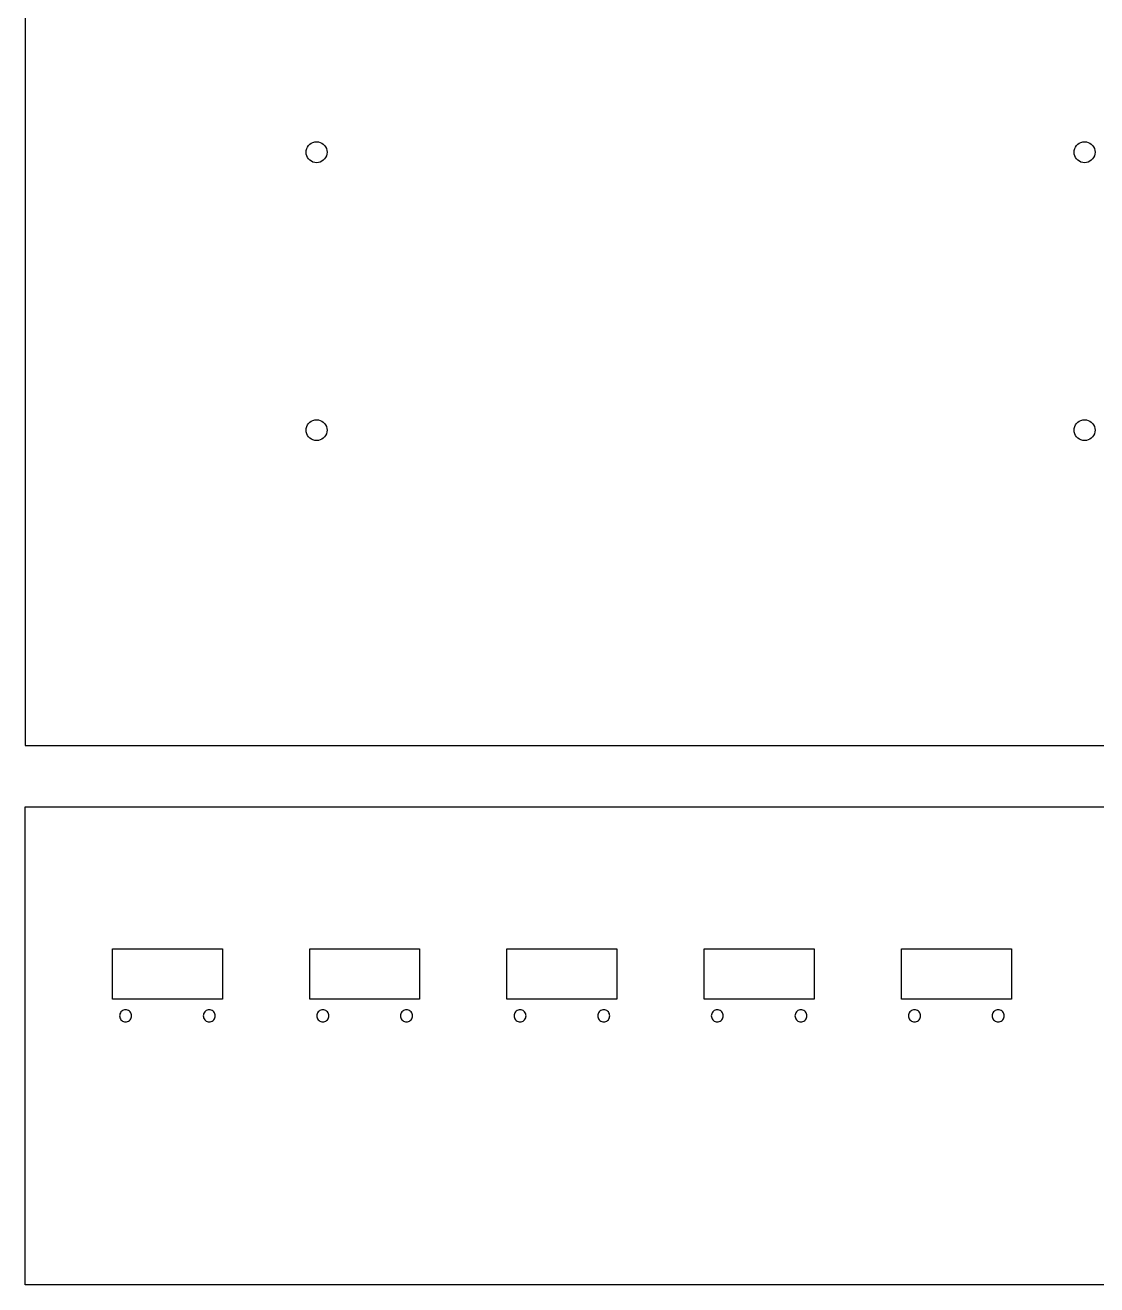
# Model space of a CAD drawing. Extents: x -706 to 40, y -76 to 424.
# Drawn here: x -323.6 to -144.3, y -75.7 to 135 of the extents above; entities that cross this region are included whole.
import ezdxf

# ---------------------------------------------------------------- set-up
doc = ezdxf.new("R2010")
doc.units = 0
doc.header["$MEASUREMENT"] = 0
doc.layers.add('Sketch4', color=7, linetype='Continuous')

msp = doc.modelspace()

# ---------------------------------------------------------------- linework, layer by layer
at = {"layer": 'Sketch4'}
for p, q in [((-323.6, 334.43, 2.99), (-323.6, 14.5, 2.99)), ((-276.6, 113.75, 2.99), (-276.57, 114.05, 2.99)), ((-276.57, 114.05, 2.99), (-276.49, 114.35, 2.99)), ((-276.49, 114.35, 2.99), (-276.37, 114.62, 2.99)), ((-276.37, 114.62, 2.99), (-276.19, 114.87, 2.99)), ((-276.19, 114.87, 2.99), (-275.98, 115.09, 2.99)), ((-275.98, 115.09, 2.99), (-275.73, 115.26, 2.99)), ((-275.73, 115.26, 2.99), (-275.45, 115.39, 2.99)), ((-275.45, 115.39, 2.99), (-275.15, 115.47, 2.99)), ((-275.15, 115.47, 2.99), (-274.85, 115.5, 2.99)), ((-274.85, 115.5, 2.99), (-274.55, 115.47, 2.99)), ((-274.55, 115.47, 2.99), (-274.25, 115.39, 2.99)), ((-274.25, 115.39, 2.99), (-273.98, 115.27, 2.99)), ((-273.98, 115.27, 2.99), (-273.73, 115.09, 2.99)), ((-273.73, 115.09, 2.99), (-273.51, 114.88, 2.99)), ((-273.51, 114.88, 2.99), (-273.34, 114.63, 2.99)), ((-273.34, 114.63, 2.99), (-273.21, 114.35, 2.99)), ((-273.21, 114.35, 2.99), (-273.13, 114.05, 2.99)), ((-273.13, 114.05, 2.99), (-273.1, 113.75, 2.99)), ((-148.1, 113.75, 2.99), (-148.07, 114.05, 2.99)), ((-148.07, 114.05, 2.99), (-147.99, 114.35, 2.99)), ((-147.99, 114.35, 2.99), (-147.87, 114.62, 2.99)), ((-147.87, 114.62, 2.99), (-147.69, 114.87, 2.99)), ((-147.69, 114.87, 2.99), (-147.48, 115.09, 2.99)), ((-147.48, 115.09, 2.99), (-147.23, 115.26, 2.99)), ((-147.23, 115.26, 2.99), (-146.95, 115.39, 2.99)), ((-146.95, 115.39, 2.99), (-146.65, 115.47, 2.99)), ((-146.65, 115.47, 2.99), (-146.35, 115.5, 2.99)), ((-146.35, 115.5, 2.99), (-146.05, 115.47, 2.99)), ((-146.05, 115.47, 2.99), (-145.75, 115.39, 2.99)), ((-145.75, 115.39, 2.99), (-145.48, 115.27, 2.99)), ((-145.48, 115.27, 2.99), (-145.23, 115.09, 2.99)), ((-145.23, 115.09, 2.99), (-145.01, 114.88, 2.99)), ((-145.01, 114.88, 2.99), (-144.84, 114.63, 2.99)), ((-144.84, 114.63, 2.99), (-144.71, 114.35, 2.99)), ((-144.71, 114.35, 2.99), (-144.63, 114.05, 2.99)), ((-144.63, 114.05, 2.99), (-144.6, 113.75, 2.99)), ((-276.57, 113.45, 2.99), (-276.6, 113.75, 2.99)), ((-276.49, 113.15, 2.99), (-276.57, 113.45, 2.99)), ((-276.36, 112.87, 2.99), (-276.49, 113.15, 2.99)), ((-276.19, 112.62, 2.99), (-276.36, 112.87, 2.99)), ((-275.97, 112.41, 2.99), (-276.19, 112.62, 2.99)), ((-275.72, 112.23, 2.99), (-275.97, 112.41, 2.99)), ((-275.45, 112.11, 2.99), (-275.72, 112.23, 2.99)), ((-275.15, 112.03, 2.99), (-275.45, 112.11, 2.99)), ((-274.85, 112, 2.99), (-275.15, 112.03, 2.99)), ((-274.55, 112.03, 2.99), (-274.85, 112, 2.99)), ((-274.25, 112.11, 2.99), (-274.55, 112.03, 2.99)), ((-273.97, 112.24, 2.99), (-274.25, 112.11, 2.99)), ((-273.72, 112.41, 2.99), (-273.97, 112.24, 2.99)), ((-273.51, 112.63, 2.99), (-273.72, 112.41, 2.99)), ((-273.33, 112.88, 2.99), (-273.51, 112.63, 2.99)), ((-273.21, 113.15, 2.99), (-273.33, 112.88, 2.99)), ((-273.13, 113.45, 2.99), (-273.21, 113.15, 2.99)), ((-273.1, 113.75, 2.99), (-273.13, 113.45, 2.99)), ((-148.07, 113.45, 2.99), (-148.1, 113.75, 2.99)), ((-147.99, 113.15, 2.99), (-148.07, 113.45, 2.99)), ((-147.86, 112.87, 2.99), (-147.99, 113.15, 2.99)), ((-147.69, 112.62, 2.99), (-147.86, 112.87, 2.99)), ((-147.47, 112.41, 2.99), (-147.69, 112.62, 2.99)), ((-147.22, 112.23, 2.99), (-147.47, 112.41, 2.99)), ((-146.95, 112.11, 2.99), (-147.22, 112.23, 2.99)), ((-146.65, 112.03, 2.99), (-146.95, 112.11, 2.99)), ((-146.35, 112, 2.99), (-146.65, 112.03, 2.99)), ((-146.05, 112.03, 2.99), (-146.35, 112, 2.99)), ((-145.75, 112.11, 2.99), (-146.05, 112.03, 2.99)), ((-145.47, 112.24, 2.99), (-145.75, 112.11, 2.99)), ((-145.22, 112.41, 2.99), (-145.47, 112.24, 2.99)), ((-145.01, 112.63, 2.99), (-145.22, 112.41, 2.99)), ((-144.83, 112.88, 2.99), (-145.01, 112.63, 2.99)), ((-144.71, 113.15, 2.99), (-144.83, 112.88, 2.99)), ((-144.63, 113.45, 2.99), (-144.71, 113.15, 2.99)), ((-144.6, 113.75, 2.99), (-144.63, 113.45, 2.99)), ((-276.6, 67.25, 2.99), (-276.57, 67.55, 2.99)), ((-276.57, 67.55, 2.99), (-276.49, 67.85, 2.99)), ((-276.49, 67.85, 2.99), (-276.37, 68.12, 2.99)), ((-276.37, 68.12, 2.99), (-276.19, 68.37, 2.99)), ((-276.19, 68.37, 2.99), (-275.98, 68.59, 2.99)), ((-275.98, 68.59, 2.99), (-275.73, 68.76, 2.99)), ((-275.73, 68.77, 2.99), (-275.45, 68.89, 2.99)), ((-275.45, 68.89, 2.99), (-275.15, 68.97, 2.99)), ((-275.15, 68.97, 2.99), (-274.85, 69, 2.99)), ((-274.85, 69, 2.99), (-274.55, 68.97, 2.99)), ((-274.55, 68.97, 2.99), (-274.25, 68.89, 2.99)), ((-274.25, 68.89, 2.99), (-273.98, 68.77, 2.99)), ((-273.98, 68.77, 2.99), (-273.73, 68.59, 2.99)), ((-273.73, 68.59, 2.99), (-273.51, 68.38, 2.99)), ((-273.51, 68.38, 2.99), (-273.34, 68.13, 2.99)), ((-273.34, 68.13, 2.99), (-273.21, 67.85, 2.99)), ((-273.21, 67.85, 2.99), (-273.13, 67.55, 2.99)), ((-273.13, 67.55, 2.99), (-273.1, 67.25, 2.99)), ((-148.1, 67.25, 2.99), (-148.07, 67.55, 2.99)), ((-148.07, 67.55, 2.99), (-147.99, 67.85, 2.99)), ((-147.99, 67.85, 2.99), (-147.87, 68.12, 2.99)), ((-147.87, 68.12, 2.99), (-147.69, 68.37, 2.99)), ((-147.69, 68.37, 2.99), (-147.48, 68.59, 2.99)), ((-147.48, 68.59, 2.99), (-147.23, 68.76, 2.99)), ((-147.23, 68.76, 2.99), (-146.95, 68.89, 2.99)), ((-146.95, 68.89, 2.99), (-146.65, 68.97, 2.99)), ((-146.65, 68.97, 2.99), (-146.35, 69, 2.99)), ((-146.35, 69, 2.99), (-146.05, 68.97, 2.99)), ((-146.05, 68.97, 2.99), (-145.75, 68.89, 2.99)), ((-145.75, 68.89, 2.99), (-145.48, 68.77, 2.99)), ((-145.48, 68.77, 2.99), (-145.23, 68.59, 2.99)), ((-145.23, 68.59, 2.99), (-145.01, 68.38, 2.99)), ((-145.01, 68.38, 2.99), (-144.84, 68.13, 2.99)), ((-144.84, 68.13, 2.99), (-144.71, 67.85, 2.99)), ((-144.71, 67.85, 2.99), (-144.63, 67.55, 2.99)), ((-144.63, 67.55, 2.99), (-144.6, 67.25, 2.99)), ((-276.57, 66.95, 2.99), (-276.6, 67.25, 2.99)), ((-276.49, 66.65, 2.99), (-276.57, 66.95, 2.99)), ((-276.36, 66.37, 2.99), (-276.49, 66.65, 2.99)), ((-276.19, 66.12, 2.99), (-276.36, 66.37, 2.99)), ((-275.97, 65.91, 2.99), (-276.19, 66.12, 2.99)), ((-275.72, 65.73, 2.99), (-275.97, 65.91, 2.99)), ((-275.45, 65.61, 2.99), (-275.72, 65.73, 2.99)), ((-275.15, 65.53, 2.99), (-275.45, 65.61, 2.99)), ((-274.85, 65.5, 2.99), (-275.15, 65.53, 2.99)), ((-274.55, 65.53, 2.99), (-274.85, 65.5, 2.99)), ((-274.25, 65.61, 2.99), (-274.55, 65.53, 2.99)), ((-273.97, 65.74, 2.99), (-274.25, 65.61, 2.99)), ((-273.72, 65.91, 2.99), (-273.97, 65.74, 2.99)), ((-273.51, 66.13, 2.99), (-273.72, 65.91, 2.99)), ((-273.33, 66.38, 2.99), (-273.51, 66.13, 2.99)), ((-273.21, 66.65, 2.99), (-273.33, 66.38, 2.99)), ((-273.13, 66.95, 2.99), (-273.21, 66.65, 2.99)), ((-273.1, 67.25, 2.99), (-273.13, 66.95, 2.99)), ((-148.07, 66.95, 2.99), (-148.1, 67.25, 2.99)), ((-147.99, 66.65, 2.99), (-148.07, 66.95, 2.99)), ((-147.86, 66.37, 2.99), (-147.99, 66.65, 2.99)), ((-147.69, 66.12, 2.99), (-147.86, 66.37, 2.99)), ((-147.47, 65.91, 2.99), (-147.69, 66.12, 2.99)), ((-147.22, 65.73, 2.99), (-147.47, 65.91, 2.99)), ((-146.95, 65.61, 2.99), (-147.22, 65.73, 2.99)), ((-146.65, 65.53, 2.99), (-146.95, 65.61, 2.99)), ((-146.35, 65.5, 2.99), (-146.65, 65.53, 2.99)), ((-146.05, 65.53, 2.99), (-146.35, 65.5, 2.99)), ((-145.75, 65.61, 2.99), (-146.05, 65.53, 2.99)), ((-145.47, 65.74, 2.99), (-145.75, 65.61, 2.99)), ((-145.22, 65.91, 2.99), (-145.47, 65.74, 2.99)), ((-145.01, 66.13, 2.99), (-145.22, 65.91, 2.99)), ((-144.83, 66.38, 2.99), (-145.01, 66.13, 2.99)), ((-144.71, 66.65, 2.99), (-144.83, 66.38, 2.99)), ((-144.63, 66.95, 2.99), (-144.71, 66.65, 2.99)), ((-144.6, 67.25, 2.99), (-144.63, 66.95, 2.99)), ((-323.6, 14.5, 2.99), (-322.67, 14.5, 2.99)), ((-322.67, 14.5, 2.99), (-45, 14.5, 2.99)), ((-323.6, 4, 2.99), (-323.6, 4.26, 2.99)), ((-323.6, 4.26, 2.99), (-45.93, 4.26, 2.99)), ((-323.6, -75.74, 2.99), (-323.6, 4, 2.99)), ((-309, -27.91, 2.99), (-309, -19.54, 2.99)), ((-309, -19.54, 2.99), (-308.94, -19.54, 2.99)), ((-308.94, -19.54, 2.99), (-290.6, -19.54, 2.99)), ((-290.6, -19.54, 2.99), (-290.6, -19.56, 2.99)), ((-290.6, -19.56, 2.99), (-290.6, -27.94, 2.99)), ((-276, -27.91, 2.99), (-276, -19.54, 2.99)), ((-276, -19.54, 2.99), (-275.94, -19.54, 2.99)), ((-275.94, -19.54, 2.99), (-257.6, -19.54, 2.99)), ((-257.6, -19.54, 2.99), (-257.6, -19.56, 2.99)), ((-257.6, -19.56, 2.99), (-257.6, -27.94, 2.99)), ((-243, -27.91, 2.99), (-243, -19.54, 2.99)), ((-243, -19.54, 2.99), (-242.94, -19.54, 2.99)), ((-242.94, -19.54, 2.99), (-224.6, -19.54, 2.99)), ((-224.6, -19.54, 2.99), (-224.6, -19.56, 2.99)), ((-224.6, -19.56, 2.99), (-224.6, -27.94, 2.99)), ((-210, -27.91, 2.99), (-210, -19.54, 2.99)), ((-210, -19.54, 2.99), (-209.94, -19.54, 2.99)), ((-209.94, -19.54, 2.99), (-191.6, -19.54, 2.99)), ((-191.6, -19.54, 2.99), (-191.6, -19.56, 2.99)), ((-191.6, -19.56, 2.99), (-191.6, -27.94, 2.99)), ((-177, -27.91, 2.99), (-177, -19.54, 2.99)), ((-177, -19.54, 2.99), (-176.94, -19.54, 2.99)), ((-176.94, -19.54, 2.99), (-158.6, -19.54, 2.99)), ((-158.6, -19.54, 2.99), (-158.6, -19.56, 2.99)), ((-158.6, -19.56, 2.99), (-158.6, -27.94, 2.99)), ((-309, -27.94, 2.99), (-309, -27.91, 2.99)), ((-290.66, -27.94, 2.99), (-309, -27.94, 2.99)), ((-290.6, -27.94, 2.99), (-290.66, -27.94, 2.99)), ((-276, -27.94, 2.99), (-276, -27.91, 2.99)), ((-257.66, -27.94, 2.99), (-276, -27.94, 2.99)), ((-257.6, -27.94, 2.99), (-257.66, -27.94, 2.99)), ((-243, -27.94, 2.99), (-243, -27.91, 2.99)), ((-224.66, -27.94, 2.99), (-243, -27.94, 2.99)), ((-224.6, -27.94, 2.99), (-224.66, -27.94, 2.99)), ((-210, -27.94, 2.99), (-210, -27.91, 2.99)), ((-191.66, -27.94, 2.99), (-210, -27.94, 2.99)), ((-191.6, -27.94, 2.99), (-191.66, -27.94, 2.99)), ((-177, -27.94, 2.99), (-177, -27.91, 2.99)), ((-158.66, -27.94, 2.99), (-177, -27.94, 2.99)), ((-158.6, -27.94, 2.99), (-158.66, -27.94, 2.99)), ((-307.79, -30.56, 2.99), (-307.8, -30.74, 2.99)), ((-307.8, -30.74, 2.99), (-307.79, -30.91, 2.99)), ((-307.74, -30.39, 2.99), (-307.79, -30.56, 2.99)), ((-307.79, -30.91, 2.99), (-307.74, -31.08, 2.99)), ((-307.67, -30.24, 2.99), (-307.74, -30.39, 2.99)), ((-307.74, -31.08, 2.99), (-307.67, -31.24, 2.99)), ((-307.57, -30.09, 2.99), (-307.67, -30.24, 2.99)), ((-307.67, -31.24, 2.99), (-307.57, -31.38, 2.99)), ((-307.44, -29.97, 2.99), (-307.57, -30.09, 2.99)), ((-307.57, -31.38, 2.99), (-307.44, -31.5, 2.99)), ((-307.3, -29.87, 2.99), (-307.44, -29.97, 2.99)), ((-307.44, -31.5, 2.99), (-307.3, -31.6, 2.99)), ((-307.14, -29.8, 2.99), (-307.3, -29.87, 2.99)), ((-307.3, -31.6, 2.99), (-307.14, -31.68, 2.99)), ((-306.97, -29.75, 2.99), (-307.14, -29.8, 2.99)), ((-306.8, -29.74, 2.99), (-306.97, -29.75, 2.99)), ((-306.63, -29.75, 2.99), (-306.8, -29.74, 2.99)), ((-306.46, -29.8, 2.99), (-306.63, -29.75, 2.99)), ((-306.3, -29.87, 2.99), (-306.46, -29.8, 2.99)), ((-306.46, -31.68, 2.99), (-306.3, -31.6, 2.99)), ((-306.16, -29.97, 2.99), (-306.3, -29.87, 2.99)), ((-306.3, -31.6, 2.99), (-306.16, -31.5, 2.99)), ((-306.03, -30.09, 2.99), (-306.16, -29.97, 2.99)), ((-306.16, -31.5, 2.99), (-306.03, -31.38, 2.99)), ((-305.93, -30.24, 2.99), (-306.03, -30.09, 2.99)), ((-306.03, -31.38, 2.99), (-305.93, -31.24, 2.99)), ((-305.86, -30.39, 2.99), (-305.93, -30.24, 2.99)), ((-305.93, -31.24, 2.99), (-305.86, -31.08, 2.99)), ((-305.82, -30.56, 2.99), (-305.86, -30.39, 2.99)), ((-305.86, -31.08, 2.99), (-305.82, -30.91, 2.99)), ((-305.8, -30.74, 2.99), (-305.82, -30.56, 2.99)), ((-305.82, -30.91, 2.99), (-305.8, -30.74, 2.99)), ((-293.79, -30.56, 2.99), (-293.8, -30.74, 2.99)), ((-293.8, -30.74, 2.99), (-293.79, -30.91, 2.99)), ((-293.74, -30.39, 2.99), (-293.79, -30.56, 2.99)), ((-293.79, -30.91, 2.99), (-293.74, -31.08, 2.99)), ((-293.67, -30.24, 2.99), (-293.74, -30.39, 2.99)), ((-293.74, -31.08, 2.99), (-293.67, -31.24, 2.99)), ((-293.57, -30.09, 2.99), (-293.67, -30.24, 2.99)), ((-293.67, -31.24, 2.99), (-293.57, -31.38, 2.99)), ((-293.44, -29.97, 2.99), (-293.57, -30.09, 2.99)), ((-293.57, -31.38, 2.99), (-293.44, -31.5, 2.99)), ((-293.3, -29.87, 2.99), (-293.44, -29.97, 2.99)), ((-293.44, -31.5, 2.99), (-293.3, -31.6, 2.99)), ((-293.14, -29.8, 2.99), (-293.3, -29.87, 2.99)), ((-293.3, -31.6, 2.99), (-293.14, -31.68, 2.99)), ((-292.97, -29.75, 2.99), (-293.14, -29.8, 2.99)), ((-292.8, -29.74, 2.99), (-292.97, -29.75, 2.99)), ((-292.63, -29.75, 2.99), (-292.8, -29.74, 2.99)), ((-292.46, -29.8, 2.99), (-292.63, -29.75, 2.99)), ((-292.3, -29.87, 2.99), (-292.46, -29.8, 2.99)), ((-292.46, -31.68, 2.99), (-292.3, -31.6, 2.99)), ((-292.16, -29.97, 2.99), (-292.3, -29.87, 2.99)), ((-292.3, -31.6, 2.99), (-292.16, -31.5, 2.99)), ((-292.03, -30.09, 2.99), (-292.16, -29.97, 2.99)), ((-292.16, -31.5, 2.99), (-292.03, -31.38, 2.99)), ((-291.93, -30.24, 2.99), (-292.03, -30.09, 2.99)), ((-292.03, -31.38, 2.99), (-291.93, -31.24, 2.99)), ((-291.86, -30.39, 2.99), (-291.93, -30.24, 2.99)), ((-291.93, -31.24, 2.99), (-291.86, -31.08, 2.99)), ((-291.82, -30.56, 2.99), (-291.86, -30.39, 2.99)), ((-291.86, -31.08, 2.99), (-291.82, -30.91, 2.99)), ((-291.8, -30.74, 2.99), (-291.82, -30.56, 2.99)), ((-291.82, -30.91, 2.99), (-291.8, -30.74, 2.99)), ((-274.79, -30.56, 2.99), (-274.8, -30.74, 2.99)), ((-274.8, -30.74, 2.99), (-274.79, -30.91, 2.99)), ((-274.74, -30.39, 2.99), (-274.79, -30.56, 2.99)), ((-274.79, -30.91, 2.99), (-274.74, -31.08, 2.99)), ((-274.67, -30.24, 2.99), (-274.74, -30.39, 2.99)), ((-274.74, -31.08, 2.99), (-274.67, -31.24, 2.99)), ((-274.57, -30.09, 2.99), (-274.67, -30.24, 2.99)), ((-274.67, -31.24, 2.99), (-274.57, -31.38, 2.99)), ((-274.44, -29.97, 2.99), (-274.57, -30.09, 2.99)), ((-274.57, -31.38, 2.99), (-274.44, -31.5, 2.99)), ((-274.3, -29.87, 2.99), (-274.44, -29.97, 2.99)), ((-274.44, -31.5, 2.99), (-274.3, -31.6, 2.99)), ((-274.14, -29.8, 2.99), (-274.3, -29.87, 2.99)), ((-274.3, -31.6, 2.99), (-274.14, -31.68, 2.99)), ((-273.97, -29.75, 2.99), (-274.14, -29.8, 2.99)), ((-273.8, -29.74, 2.99), (-273.97, -29.75, 2.99)), ((-273.63, -29.75, 2.99), (-273.8, -29.74, 2.99)), ((-273.46, -29.8, 2.99), (-273.63, -29.75, 2.99)), ((-273.3, -29.87, 2.99), (-273.46, -29.8, 2.99)), ((-273.46, -31.68, 2.99), (-273.3, -31.6, 2.99)), ((-273.16, -29.97, 2.99), (-273.3, -29.87, 2.99)), ((-273.3, -31.6, 2.99), (-273.16, -31.5, 2.99)), ((-273.03, -30.09, 2.99), (-273.16, -29.97, 2.99)), ((-273.16, -31.5, 2.99), (-273.03, -31.38, 2.99)), ((-272.93, -30.24, 2.99), (-273.03, -30.09, 2.99)), ((-273.03, -31.38, 2.99), (-272.93, -31.24, 2.99)), ((-272.86, -30.39, 2.99), (-272.93, -30.24, 2.99)), ((-272.93, -31.24, 2.99), (-272.86, -31.08, 2.99)), ((-272.82, -30.56, 2.99), (-272.86, -30.39, 2.99)), ((-272.86, -31.08, 2.99), (-272.82, -30.91, 2.99)), ((-272.8, -30.74, 2.99), (-272.82, -30.56, 2.99)), ((-272.82, -30.91, 2.99), (-272.8, -30.74, 2.99)), ((-260.79, -30.56, 2.99), (-260.8, -30.74, 2.99)), ((-260.8, -30.74, 2.99), (-260.79, -30.91, 2.99)), ((-260.74, -30.39, 2.99), (-260.79, -30.56, 2.99)), ((-260.79, -30.91, 2.99), (-260.74, -31.08, 2.99)), ((-260.67, -30.24, 2.99), (-260.74, -30.39, 2.99)), ((-260.74, -31.08, 2.99), (-260.67, -31.24, 2.99)), ((-260.57, -30.09, 2.99), (-260.67, -30.24, 2.99)), ((-260.67, -31.24, 2.99), (-260.57, -31.38, 2.99)), ((-260.44, -29.97, 2.99), (-260.57, -30.09, 2.99)), ((-260.57, -31.38, 2.99), (-260.44, -31.5, 2.99)), ((-260.3, -29.87, 2.99), (-260.44, -29.97, 2.99)), ((-260.44, -31.5, 2.99), (-260.3, -31.6, 2.99)), ((-260.14, -29.8, 2.99), (-260.3, -29.87, 2.99)), ((-260.3, -31.6, 2.99), (-260.14, -31.68, 2.99)), ((-259.97, -29.75, 2.99), (-260.14, -29.8, 2.99)), ((-259.8, -29.74, 2.99), (-259.97, -29.75, 2.99)), ((-259.63, -29.75, 2.99), (-259.8, -29.74, 2.99)), ((-259.46, -29.8, 2.99), (-259.63, -29.75, 2.99)), ((-259.3, -29.87, 2.99), (-259.46, -29.8, 2.99)), ((-259.46, -31.68, 2.99), (-259.3, -31.6, 2.99)), ((-259.16, -29.97, 2.99), (-259.3, -29.87, 2.99)), ((-259.3, -31.6, 2.99), (-259.16, -31.5, 2.99)), ((-259.03, -30.09, 2.99), (-259.16, -29.97, 2.99)), ((-259.16, -31.5, 2.99), (-259.03, -31.38, 2.99)), ((-258.93, -30.24, 2.99), (-259.03, -30.09, 2.99)), ((-259.03, -31.38, 2.99), (-258.93, -31.24, 2.99)), ((-258.86, -30.39, 2.99), (-258.93, -30.24, 2.99)), ((-258.93, -31.24, 2.99), (-258.86, -31.08, 2.99)), ((-258.82, -30.56, 2.99), (-258.86, -30.39, 2.99)), ((-258.86, -31.08, 2.99), (-258.82, -30.91, 2.99)), ((-258.8, -30.74, 2.99), (-258.82, -30.56, 2.99)), ((-258.82, -30.91, 2.99), (-258.8, -30.74, 2.99)), ((-241.79, -30.56, 2.99), (-241.8, -30.74, 2.99)), ((-241.8, -30.74, 2.99), (-241.79, -30.91, 2.99)), ((-241.74, -30.39, 2.99), (-241.79, -30.56, 2.99)), ((-241.79, -30.91, 2.99), (-241.74, -31.08, 2.99)), ((-241.67, -30.24, 2.99), (-241.74, -30.39, 2.99)), ((-241.74, -31.08, 2.99), (-241.67, -31.24, 2.99)), ((-241.57, -30.09, 2.99), (-241.67, -30.24, 2.99)), ((-241.67, -31.24, 2.99), (-241.57, -31.38, 2.99)), ((-241.44, -29.97, 2.99), (-241.57, -30.09, 2.99)), ((-241.57, -31.38, 2.99), (-241.44, -31.5, 2.99)), ((-241.3, -29.87, 2.99), (-241.44, -29.97, 2.99)), ((-241.44, -31.5, 2.99), (-241.3, -31.6, 2.99)), ((-241.14, -29.8, 2.99), (-241.3, -29.87, 2.99)), ((-241.3, -31.6, 2.99), (-241.14, -31.68, 2.99)), ((-240.97, -29.75, 2.99), (-241.14, -29.8, 2.99)), ((-240.8, -29.74, 2.99), (-240.97, -29.75, 2.99)), ((-240.63, -29.75, 2.99), (-240.8, -29.74, 2.99)), ((-240.46, -29.8, 2.99), (-240.63, -29.75, 2.99)), ((-240.3, -29.87, 2.99), (-240.46, -29.8, 2.99)), ((-240.46, -31.68, 2.99), (-240.3, -31.6, 2.99)), ((-240.16, -29.97, 2.99), (-240.3, -29.87, 2.99)), ((-240.3, -31.6, 2.99), (-240.16, -31.5, 2.99)), ((-240.03, -30.09, 2.99), (-240.16, -29.97, 2.99)), ((-240.16, -31.5, 2.99), (-240.03, -31.38, 2.99)), ((-239.93, -30.24, 2.99), (-240.03, -30.09, 2.99)), ((-240.03, -31.38, 2.99), (-239.93, -31.24, 2.99)), ((-239.86, -30.39, 2.99), (-239.93, -30.24, 2.99)), ((-239.93, -31.24, 2.99), (-239.86, -31.08, 2.99)), ((-239.82, -30.56, 2.99), (-239.86, -30.39, 2.99)), ((-239.86, -31.08, 2.99), (-239.82, -30.91, 2.99)), ((-239.8, -30.74, 2.99), (-239.82, -30.56, 2.99)), ((-239.82, -30.91, 2.99), (-239.8, -30.74, 2.99)), ((-227.79, -30.56, 2.99), (-227.8, -30.74, 2.99)), ((-227.8, -30.74, 2.99), (-227.79, -30.91, 2.99)), ((-227.74, -30.39, 2.99), (-227.79, -30.56, 2.99)), ((-227.79, -30.91, 2.99), (-227.74, -31.08, 2.99)), ((-227.67, -30.24, 2.99), (-227.74, -30.39, 2.99)), ((-227.74, -31.08, 2.99), (-227.67, -31.24, 2.99)), ((-227.57, -30.09, 2.99), (-227.67, -30.24, 2.99)), ((-227.67, -31.24, 2.99), (-227.57, -31.38, 2.99)), ((-227.44, -29.97, 2.99), (-227.57, -30.09, 2.99)), ((-227.57, -31.38, 2.99), (-227.44, -31.5, 2.99)), ((-227.3, -29.87, 2.99), (-227.44, -29.97, 2.99)), ((-227.44, -31.5, 2.99), (-227.3, -31.6, 2.99)), ((-227.14, -29.8, 2.99), (-227.3, -29.87, 2.99)), ((-227.3, -31.6, 2.99), (-227.14, -31.68, 2.99)), ((-226.97, -29.75, 2.99), (-227.14, -29.8, 2.99)), ((-226.8, -29.74, 2.99), (-226.97, -29.75, 2.99)), ((-226.63, -29.75, 2.99), (-226.8, -29.74, 2.99)), ((-226.46, -29.8, 2.99), (-226.63, -29.75, 2.99)), ((-226.3, -29.87, 2.99), (-226.46, -29.8, 2.99)), ((-226.46, -31.68, 2.99), (-226.3, -31.6, 2.99)), ((-226.16, -29.97, 2.99), (-226.3, -29.87, 2.99)), ((-226.3, -31.6, 2.99), (-226.16, -31.5, 2.99)), ((-226.03, -30.09, 2.99), (-226.16, -29.97, 2.99)), ((-226.16, -31.5, 2.99), (-226.03, -31.38, 2.99)), ((-225.93, -30.24, 2.99), (-226.03, -30.09, 2.99)), ((-226.03, -31.38, 2.99), (-225.93, -31.24, 2.99)), ((-225.86, -30.39, 2.99), (-225.93, -30.24, 2.99)), ((-225.93, -31.24, 2.99), (-225.86, -31.08, 2.99)), ((-225.82, -30.56, 2.99), (-225.86, -30.39, 2.99)), ((-225.86, -31.08, 2.99), (-225.82, -30.91, 2.99)), ((-225.8, -30.74, 2.99), (-225.82, -30.56, 2.99)), ((-225.82, -30.91, 2.99), (-225.8, -30.74, 2.99)), ((-208.79, -30.56, 2.99), (-208.8, -30.74, 2.99)), ((-208.8, -30.74, 2.99), (-208.79, -30.91, 2.99)), ((-208.74, -30.39, 2.99), (-208.79, -30.56, 2.99)), ((-208.79, -30.91, 2.99), (-208.74, -31.08, 2.99)), ((-208.67, -30.24, 2.99), (-208.74, -30.39, 2.99)), ((-208.74, -31.08, 2.99), (-208.67, -31.24, 2.99)), ((-208.57, -30.09, 2.99), (-208.67, -30.24, 2.99)), ((-208.67, -31.24, 2.99), (-208.57, -31.38, 2.99)), ((-208.44, -29.97, 2.99), (-208.57, -30.09, 2.99)), ((-208.57, -31.38, 2.99), (-208.44, -31.5, 2.99)), ((-208.3, -29.87, 2.99), (-208.44, -29.97, 2.99)), ((-208.44, -31.5, 2.99), (-208.3, -31.6, 2.99)), ((-208.14, -29.8, 2.99), (-208.3, -29.87, 2.99)), ((-208.3, -31.6, 2.99), (-208.14, -31.68, 2.99)), ((-207.97, -29.75, 2.99), (-208.14, -29.8, 2.99)), ((-207.8, -29.74, 2.99), (-207.97, -29.75, 2.99)), ((-207.63, -29.75, 2.99), (-207.8, -29.74, 2.99)), ((-207.46, -29.8, 2.99), (-207.63, -29.75, 2.99)), ((-207.3, -29.87, 2.99), (-207.46, -29.8, 2.99)), ((-207.46, -31.68, 2.99), (-207.3, -31.6, 2.99)), ((-207.16, -29.97, 2.99), (-207.3, -29.87, 2.99)), ((-207.3, -31.6, 2.99), (-207.16, -31.5, 2.99)), ((-207.03, -30.09, 2.99), (-207.16, -29.97, 2.99)), ((-207.16, -31.5, 2.99), (-207.03, -31.38, 2.99)), ((-206.93, -30.24, 2.99), (-207.03, -30.09, 2.99)), ((-207.03, -31.38, 2.99), (-206.93, -31.24, 2.99)), ((-206.86, -30.39, 2.99), (-206.93, -30.24, 2.99)), ((-206.93, -31.24, 2.99), (-206.86, -31.08, 2.99)), ((-206.82, -30.56, 2.99), (-206.86, -30.39, 2.99)), ((-206.86, -31.08, 2.99), (-206.82, -30.91, 2.99)), ((-206.8, -30.74, 2.99), (-206.82, -30.56, 2.99)), ((-206.82, -30.91, 2.99), (-206.8, -30.74, 2.99)), ((-194.79, -30.56, 2.99), (-194.8, -30.74, 2.99)), ((-194.8, -30.74, 2.99), (-194.79, -30.91, 2.99)), ((-194.74, -30.39, 2.99), (-194.79, -30.56, 2.99)), ((-194.79, -30.91, 2.99), (-194.74, -31.08, 2.99)), ((-194.67, -30.24, 2.99), (-194.74, -30.39, 2.99)), ((-194.74, -31.08, 2.99), (-194.67, -31.24, 2.99)), ((-194.57, -30.09, 2.99), (-194.67, -30.24, 2.99)), ((-194.67, -31.24, 2.99), (-194.57, -31.38, 2.99)), ((-194.44, -29.97, 2.99), (-194.57, -30.09, 2.99)), ((-194.57, -31.38, 2.99), (-194.44, -31.5, 2.99)), ((-194.3, -29.87, 2.99), (-194.44, -29.97, 2.99)), ((-194.44, -31.5, 2.99), (-194.3, -31.6, 2.99)), ((-194.14, -29.8, 2.99), (-194.3, -29.87, 2.99)), ((-194.3, -31.6, 2.99), (-194.14, -31.68, 2.99)), ((-193.97, -29.75, 2.99), (-194.14, -29.8, 2.99)), ((-193.8, -29.74, 2.99), (-193.97, -29.75, 2.99)), ((-193.63, -29.75, 2.99), (-193.8, -29.74, 2.99)), ((-193.46, -29.8, 2.99), (-193.63, -29.75, 2.99)), ((-193.3, -29.87, 2.99), (-193.46, -29.8, 2.99)), ((-193.46, -31.68, 2.99), (-193.3, -31.6, 2.99)), ((-193.16, -29.97, 2.99), (-193.3, -29.87, 2.99)), ((-193.3, -31.6, 2.99), (-193.16, -31.5, 2.99)), ((-193.03, -30.09, 2.99), (-193.16, -29.97, 2.99)), ((-193.16, -31.5, 2.99), (-193.03, -31.38, 2.99)), ((-192.93, -30.24, 2.99), (-193.03, -30.09, 2.99)), ((-193.03, -31.38, 2.99), (-192.93, -31.24, 2.99)), ((-192.86, -30.39, 2.99), (-192.93, -30.24, 2.99)), ((-192.93, -31.24, 2.99), (-192.86, -31.08, 2.99)), ((-192.82, -30.56, 2.99), (-192.86, -30.39, 2.99)), ((-192.86, -31.08, 2.99), (-192.82, -30.91, 2.99)), ((-192.8, -30.74, 2.99), (-192.82, -30.56, 2.99)), ((-192.82, -30.91, 2.99), (-192.8, -30.74, 2.99)), ((-175.79, -30.56, 2.99), (-175.8, -30.74, 2.99)), ((-175.8, -30.74, 2.99), (-175.79, -30.91, 2.99)), ((-175.74, -30.39, 2.99), (-175.79, -30.56, 2.99)), ((-175.79, -30.91, 2.99), (-175.74, -31.08, 2.99)), ((-175.67, -30.24, 2.99), (-175.74, -30.39, 2.99)), ((-175.74, -31.08, 2.99), (-175.67, -31.24, 2.99)), ((-175.57, -30.09, 2.99), (-175.67, -30.24, 2.99)), ((-175.67, -31.24, 2.99), (-175.57, -31.38, 2.99)), ((-175.44, -29.97, 2.99), (-175.57, -30.09, 2.99)), ((-175.57, -31.38, 2.99), (-175.44, -31.5, 2.99)), ((-175.3, -29.87, 2.99), (-175.44, -29.97, 2.99)), ((-175.44, -31.5, 2.99), (-175.3, -31.6, 2.99)), ((-175.14, -29.8, 2.99), (-175.3, -29.87, 2.99)), ((-175.3, -31.6, 2.99), (-175.14, -31.68, 2.99)), ((-174.97, -29.75, 2.99), (-175.14, -29.8, 2.99)), ((-174.8, -29.74, 2.99), (-174.97, -29.75, 2.99)), ((-174.63, -29.75, 2.99), (-174.8, -29.74, 2.99)), ((-174.46, -29.8, 2.99), (-174.63, -29.75, 2.99)), ((-174.3, -29.87, 2.99), (-174.46, -29.8, 2.99)), ((-174.46, -31.68, 2.99), (-174.3, -31.6, 2.99)), ((-174.16, -29.97, 2.99), (-174.3, -29.87, 2.99)), ((-174.3, -31.6, 2.99), (-174.16, -31.5, 2.99)), ((-174.03, -30.09, 2.99), (-174.16, -29.97, 2.99)), ((-174.16, -31.5, 2.99), (-174.03, -31.38, 2.99)), ((-173.93, -30.24, 2.99), (-174.03, -30.09, 2.99)), ((-174.03, -31.38, 2.99), (-173.93, -31.24, 2.99)), ((-173.86, -30.39, 2.99), (-173.93, -30.24, 2.99)), ((-173.93, -31.24, 2.99), (-173.86, -31.08, 2.99)), ((-173.82, -30.56, 2.99), (-173.86, -30.39, 2.99)), ((-173.86, -31.08, 2.99), (-173.82, -30.91, 2.99)), ((-173.8, -30.74, 2.99), (-173.82, -30.56, 2.99)), ((-173.82, -30.91, 2.99), (-173.8, -30.74, 2.99)), ((-161.79, -30.56, 2.99), (-161.8, -30.74, 2.99)), ((-161.8, -30.74, 2.99), (-161.79, -30.91, 2.99)), ((-161.74, -30.39, 2.99), (-161.79, -30.56, 2.99)), ((-161.79, -30.91, 2.99), (-161.74, -31.08, 2.99)), ((-161.67, -30.24, 2.99), (-161.74, -30.39, 2.99)), ((-161.74, -31.08, 2.99), (-161.67, -31.24, 2.99)), ((-161.57, -30.09, 2.99), (-161.67, -30.24, 2.99)), ((-161.67, -31.24, 2.99), (-161.57, -31.38, 2.99)), ((-161.44, -29.97, 2.99), (-161.57, -30.09, 2.99)), ((-161.57, -31.38, 2.99), (-161.44, -31.5, 2.99)), ((-161.3, -29.87, 2.99), (-161.44, -29.97, 2.99)), ((-161.44, -31.5, 2.99), (-161.3, -31.6, 2.99)), ((-161.14, -29.8, 2.99), (-161.3, -29.87, 2.99)), ((-161.3, -31.6, 2.99), (-161.14, -31.68, 2.99)), ((-160.97, -29.75, 2.99), (-161.14, -29.8, 2.99)), ((-160.8, -29.74, 2.99), (-160.97, -29.75, 2.99)), ((-160.63, -29.75, 2.99), (-160.8, -29.74, 2.99)), ((-160.46, -29.8, 2.99), (-160.63, -29.75, 2.99)), ((-160.3, -29.87, 2.99), (-160.46, -29.8, 2.99)), ((-160.46, -31.68, 2.99), (-160.3, -31.6, 2.99)), ((-160.16, -29.97, 2.99), (-160.3, -29.87, 2.99)), ((-160.3, -31.6, 2.99), (-160.16, -31.5, 2.99)), ((-160.03, -30.09, 2.99), (-160.16, -29.97, 2.99)), ((-160.16, -31.5, 2.99), (-160.03, -31.38, 2.99)), ((-159.93, -30.24, 2.99), (-160.03, -30.09, 2.99)), ((-160.03, -31.38, 2.99), (-159.93, -31.24, 2.99)), ((-159.86, -30.39, 2.99), (-159.93, -30.24, 2.99)), ((-159.93, -31.24, 2.99), (-159.86, -31.08, 2.99)), ((-159.82, -30.56, 2.99), (-159.86, -30.39, 2.99)), ((-159.86, -31.08, 2.99), (-159.82, -30.91, 2.99)), ((-159.8, -30.74, 2.99), (-159.82, -30.56, 2.99)), ((-159.82, -30.91, 2.99), (-159.8, -30.74, 2.99)), ((-307.14, -31.68, 2.99), (-306.97, -31.72, 2.99)), ((-306.97, -31.72, 2.99), (-306.8, -31.74, 2.99)), ((-306.8, -31.74, 2.99), (-306.63, -31.72, 2.99)), ((-306.63, -31.72, 2.99), (-306.46, -31.68, 2.99)), ((-293.14, -31.68, 2.99), (-292.97, -31.72, 2.99)), ((-292.97, -31.72, 2.99), (-292.8, -31.74, 2.99)), ((-292.8, -31.74, 2.99), (-292.63, -31.72, 2.99)), ((-292.63, -31.72, 2.99), (-292.46, -31.68, 2.99)), ((-274.14, -31.68, 2.99), (-273.97, -31.72, 2.99)), ((-273.97, -31.72, 2.99), (-273.8, -31.74, 2.99)), ((-273.8, -31.74, 2.99), (-273.63, -31.72, 2.99)), ((-273.63, -31.72, 2.99), (-273.46, -31.68, 2.99)), ((-260.14, -31.68, 2.99), (-259.97, -31.72, 2.99)), ((-259.97, -31.72, 2.99), (-259.8, -31.74, 2.99)), ((-259.8, -31.74, 2.99), (-259.63, -31.72, 2.99)), ((-259.63, -31.72, 2.99), (-259.46, -31.68, 2.99)), ((-241.14, -31.68, 2.99), (-240.97, -31.72, 2.99)), ((-240.97, -31.72, 2.99), (-240.8, -31.74, 2.99)), ((-240.8, -31.74, 2.99), (-240.63, -31.72, 2.99)), ((-240.63, -31.72, 2.99), (-240.46, -31.68, 2.99)), ((-227.14, -31.68, 2.99), (-226.97, -31.72, 2.99)), ((-226.97, -31.72, 2.99), (-226.8, -31.74, 2.99)), ((-226.8, -31.74, 2.99), (-226.63, -31.72, 2.99)), ((-226.63, -31.72, 2.99), (-226.46, -31.68, 2.99)), ((-208.14, -31.68, 2.99), (-207.97, -31.72, 2.99)), ((-207.97, -31.72, 2.99), (-207.8, -31.74, 2.99)), ((-207.8, -31.74, 2.99), (-207.63, -31.72, 2.99)), ((-207.63, -31.72, 2.99), (-207.46, -31.68, 2.99)), ((-194.14, -31.68, 2.99), (-193.97, -31.72, 2.99)), ((-193.97, -31.72, 2.99), (-193.8, -31.74, 2.99)), ((-193.8, -31.74, 2.99), (-193.63, -31.72, 2.99)), ((-193.63, -31.72, 2.99), (-193.46, -31.68, 2.99)), ((-175.14, -31.68, 2.99), (-174.97, -31.72, 2.99)), ((-174.97, -31.72, 2.99), (-174.8, -31.74, 2.99)), ((-174.8, -31.74, 2.99), (-174.63, -31.72, 2.99)), ((-174.63, -31.72, 2.99), (-174.46, -31.68, 2.99)), ((-161.14, -31.68, 2.99), (-160.97, -31.72, 2.99)), ((-160.97, -31.72, 2.99), (-160.8, -31.74, 2.99)), ((-160.8, -31.74, 2.99), (-160.63, -31.72, 2.99)), ((-160.63, -31.72, 2.99), (-160.46, -31.68, 2.99)), ((-322.67, -75.74, 2.99), (-323.6, -75.74, 2.99)), ((-45, -75.74, 2.99), (-322.67, -75.74, 2.99))]:
    msp.add_line(p, q, dxfattribs=at)

doc.saveas('drawing.dxf')
